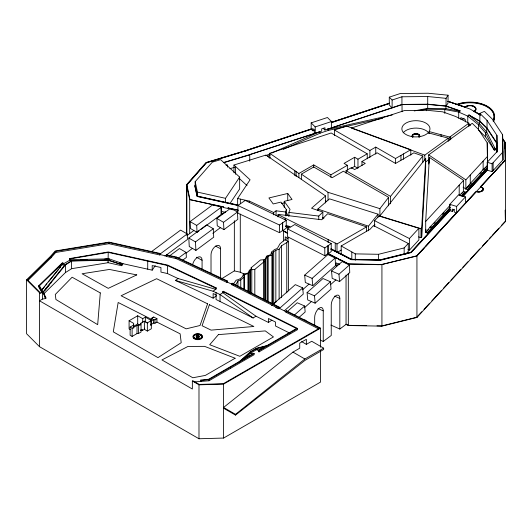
<?xml version="1.0" encoding="UTF-8"?>
<svg xmlns="http://www.w3.org/2000/svg" width="532" height="532" viewBox="0 0 532 532"><rect width="100%" height="100%" fill="white"/><g stroke="black" fill="none" stroke-linecap="round" stroke-linejoin="round"><path stroke-width="0.8" d="M41.888 292.726L43.524 292.74L43.584 292.108L43.145 292.188L43.085 292.826L43.524 292.74L43.551 291.942L65.449 264.903L71.64 261.039L107.823 260.201L121.928 264.73L108.069 259.922L71.507 260.773L64.964 264.737L43.052 291.928L45.526 298.512L43.052 291.928L43.551 291.942L45.971 298.432L42.407 299.097L39.501 300.78L192.351 389.025L192.351 380.992L193.189 380.905L199.3 384.43L223.32 383.712L319.513 328.171L285.957 311.087L285.957 312.231L318.781 328.949M199.021 230.888L197.059 232.338L190.443 228.501L190.084 221.591L212.521 204.98L221.585 206.988L221.226 214.443L200.983 229.432M421.696 227.902L425.673 158.609L379.815 216.019L420.978 228.68L421.696 227.902L421.696 236.866L420.978 237.644L418.604 236.913M421.696 236.866L425.673 167.58L425.673 158.609M449.068 209.508L427.349 233.043L425.693 232.537L425.693 221.432L429.371 157.379L463.611 180.348L463.611 191.447L461.962 193.236M428.486 229.511L425.693 232.537L425.879 229.252M70.084 258.878L70.084 260.028L69.592 259.742L69.592 258.592L70.084 258.878L108.229 252.387L108.056 262.702L121.635 265.707L122.978 263.686L109.399 258.951L108.229 258.692L104.325 259.33L107.451 259.264M108.222 260.72L108.069 259.922L107.923 260.7M121.635 265.707L121.761 264.983M121.801 265.455L121.928 264.73M43.085 292.826L43.052 291.928L43.584 292.108M243.849 289.541L243.849 277.278L244.427 274.758L248.637 273.328L250.399 269.83L254.815 269.418L264.098 261.711L263.872 260.215L265.8 259.29L267.283 256.377L271.912 255.22C272.317 251.55 275.915 249.907 279.12 249.235L281.554 245.791L288.391 241.541L284.879 239.739L280.005 243.776L277.338 248.451L274.512 249.575L271.426 252.141L270.848 254.668L266.638 256.098L264.936 259.569L260.461 260.008L251.177 267.709L251.177 269.372M251.177 267.709L251.403 269.212L249.475 270.136L247.992 273.049L243.363 274.199C242.925 277.837 239.347 279.533 236.155 280.184L233.721 283.629M285.491 215.866L285.491 211.975L286.376 209.595L281.002 202.094L273.209 203.956L268.913 197.957L287.739 193.462L292.041 199.46L284.248 201.322L284.248 207.553M288.929 216.291L288.929 212.394L290.04 209.402L284.248 201.322M166.37 255.274L166.543 254.875L176.484 257.082L227.55 281.056L227.55 282.206L227.051 282.492L176.132 258.585L166.37 256.424L166.37 255.274L176.132 257.435L227.051 281.348L227.55 281.056M166.37 256.424L166.543 254.875M429.098 133.213L429.098 131.564L429.77 130.174A14.051 8.113 0 0 0 413.417 120.817A14.051 8.113 0 0 0 403.775 132.887A14.051 8.113 0 0 0 426.717 133.991L428.12 132.794L448.237 138.154L448.237 141.439M235.27 285.644L237.937 280.969L240.763 279.852L243.849 277.278M448.05 95.201L448.05 103.082L446.049 106.22L446.049 98.34L448.05 95.201L428.147 93.24L400.343 93.512L389.284 97.157L389.284 105.037L392.117 107.903L392.117 100.023L389.284 97.157M480.463 115.191L474.085 111.514L474.99 110.45A5.706 3.292 0 0 0 473.52 106.187A5.706 3.292 0 0 0 466.012 106.473L465.148 107.351L466.012 106.699A5.706 3.292 0 0 1 473.52 106.42A5.706 3.292 0 0 1 474.99 110.676L474.079 111.361L470.049 109.033L448.822 101.639L464.981 107.058L465.879 106.393A5.892 3.405 0 0 1 474.212 106.393A5.892 3.405 0 0 1 474.212 111.208L479.891 114.486M28.003 280.391L50.906 257.88L55.727 252.467L108.987 243.709L159.853 254.974L160.099 253.451L109.02 242.133L55.242 250.978L50.294 256.537L26.6 279.819L26.6 333.75L39.501 346.678L198.988 438.76L223.593 438.062L320.537 382.089L320.537 350.561M159.853 254.974L160.099 253.451M108.614 260.128L109.399 258.951L109.399 259.33M119.78 262.981L152.205 270.163L155.231 265.621M225.528 202.306L225.528 198.33L239.646 177.09L220.614 159.66L212.354 162.147L195.184 181.665L195.184 185.641L197.425 196.082L238.216 205.113M186.858 185.036L206.323 162.905L245.87 150.762L206.323 162.679L186.858 184.803L190.004 199.66L223.214 206.788C222.396 207.533 228.521 208.93 228.235 207.899L238.17 210.1M223.088 207.207L223.214 206.788M230.083 203.337L239.646 188.946L239.646 177.09M228.108 208.318L228.235 207.899M237.638 204.734L237.638 198.502L250.073 179.789L233.96 165.026L265.94 155.058L325.577 195.956L325.577 202.971M440.549 220.221L450.052 207.693M379.908 216.411L379.908 208.657L388.606 197.319L343.393 171.218L332.207 177.675L313.727 167.001L301.371 174.137L301.371 179.563M425.693 232.537L430.095 226.998L450.252 205.159M427.349 233.043L431.751 227.503L450.225 207.487M463.106 187.164L465.859 189.013L470.268 183.474L483.136 169.535L487.538 165.525L487.232 142.829L478.255 129.21L472.243 123.311L428.672 154.892L428.672 164.062M487.538 156.348L465.859 179.843L465.859 189.013L467.515 189.525L471.917 183.986L487.538 167.533M390.528 203.796L390.528 196.375L422.78 155.996L413.876 152.85L395.535 163.444L377.068 152.784L361.946 161.515L361.946 165.638M368.45 230.782L368.45 226.186L378.039 214.177L329.514 198.855L317.85 209.056L317.85 210.586M374.003 226.127L375.013 224.863M44.688 290.672L49.363 284.859M50.407 283.569L51.444 282.279M41.336 290.352L62.217 264.57L70.61 259.722L108.229 258.865M41.809 290.153L44.868 286.376M45.892 285.112L46.909 283.855M48.439 281.967L58.646 269.365M59.664 268.101L60.688 266.845M186.493 234.579L186.493 184.77L206.057 162.526L245.704 150.583L311.173 128.99L312.683 130.752L315.011 129.981M62.49 263.839L62.989 264.125L62.989 262.981L62.49 262.688L38.67 285.757L41.848 291.39L41.848 292.534L40.013 293.598L40.013 292.447L27.411 279.819L50.906 256.737L55.727 251.323L108.987 242.559L159.853 253.831M275.137 302.635L272.697 304.497L272.697 252.893M374.601 226.479L374.601 220.667L378.924 215.992L418.884 228.288L418.884 239.912L409.407 250.18L407.958 249.435M409.407 250.18L409.407 238.555L418.884 228.288M425.693 221.432L463.611 180.348M341.192 245.97L355.29 253.877L378.531 254.296L404.16 247.925L408.277 243.47L373.471 225.575L369.993 229.345L341.192 245.97L341.192 253.91L349.684 258.818M487.219 170.154L487.219 162.273L497.294 151.361L496.935 135.407L487.039 120.398L479.844 113.402L484.373 111.374L492.186 118.969L502.614 134.782L502.999 159.839L492.1 171.65L487.219 170.154L463.113 196.275M330.897 249.229L351.486 259.716L380.387 260.234L411.136 252.594L449.813 210.685L449.813 204.335L458.624 194.785L465.447 196.887L465.447 203.231L475.595 192.238M405.703 254.196L408.277 251.41L408.277 243.47M430.162 227.696L431.279 226.486M434.072 223.453L435.189 222.243M442.451 214.376L444.127 212.561M465.859 189.013L470.268 184.238M479.778 173.937L481.453 172.115M484.233 169.103L487.538 165.525M461.357 196.195L465.267 191.959L463.611 191.447L459.209 195.457L459.209 185.123M467.515 189.525L487.525 167.839M492.1 171.65L492.1 163.77L502.999 151.959M450.591 209.182L410.884 252.208L380.32 259.802L351.625 259.284L331.077 248.816M462.827 195.922L487.432 169.262M330.897 249.003L351.486 259.483L380.387 260.008L411.136 252.368L449.813 210.453M462.554 196.654L487.219 169.921M449.813 210.685L452.193 211.417L452.193 209.123L454.262 209.754L454.262 212.049L456.636 212.78L456.636 206.429L465.447 196.887M452.193 211.417L454.208 209.229M348.46 263.892L328.151 253.777L331.23 251.57L331.23 243.536L294.735 224.531L287.519 228.933L287.519 236.733L324.799 255.719L328.151 253.551L338.631 258.885C337.76 259.397 340.307 260.693 340.48 259.829L348.46 263.892L381.863 264.497L416.682 255.845L476.16 191.4L477.676 191.58A4.376 2.527 0 0 0 482.524 190.303A4.376 2.527 0 0 0 481.653 187.271L480.542 186.646L505.4 160.145L505.4 221.578L416.935 317.438L381.929 326.136L348.32 325.524L346.046 324.367L346.046 275.057M423.997 248.145L416.682 255.845M425.686 246.316L443.695 226.805M444.819 225.588L456.07 213.392M480.542 186.878L480.855 186.745A4.662 2.693 0 0 1 482.777 190.383A4.662 2.693 0 0 1 476.473 191.493L476.16 191.626L477.676 191.806A4.376 2.527 0 0 0 482.524 190.536A4.376 2.527 0 0 0 481.653 187.497L480.542 186.878L488.901 177.828M490.012 176.617L501.151 164.554M502.261 163.344L505.048 160.099M381.863 264.497L416.935 256.005L505.4 160.145L504.994 142.17L502.334 138.127M421.743 311.785L416.682 317.278L382.654 325.737M423.997 309.351L429.623 303.253M431.878 300.813L441.447 290.445M443.695 288.005L448.762 282.519M451.016 280.078L460.586 269.711M462.833 267.27L467.901 261.784M470.148 259.343L479.718 248.976M482.531 245.924L487.598 240.437M489.287 238.609L490.976 236.78M492.1 235.556L498.856 228.241M501.669 225.189L505.048 221.531M62.989 262.981L39.441 285.804L42.407 291.064L42.407 299.097M44.116 293.511L65.449 272.55L71.64 268.687L108.056 262.702M318.754 219.191L318.754 216.078L322.838 212.055L311.539 208.231L325.577 195.956M418.684 137.063L419.149 136.604A3.511 2.028 0 0 0 415.485 133.805A3.511 2.028 0 0 0 413.111 137.037M382.614 118.277L328.49 130.367L327.386 129.249L401.939 104.432L427.715 104.186L446.049 105.988L460.04 110.796L458.71 112.053L444.772 109.545L426.538 109.18L420.207 110.41M460.04 110.796L459.861 111.195L445.922 108.688L427.688 108.329L414.242 110.935M460.858 195.962L465.267 191.959M239.048 361.959L250.373 351.772L256.338 348.327L268.54 345.215M239.347 362.132L250.672 351.945L256.637 348.5L267.27 345.787M244.008 359.1L250.672 353.088L256.637 349.65L263.706 347.862M304.683 275.124L327.938 254.575L335.16 257.993L335.506 265.581L312.723 285.711L305.315 282.459L304.683 275.124L312.098 278.376L312.723 285.711M271.586 305.594L295.313 284.633L302.728 287.885L303.26 294.083L284.248 310.874M312.098 278.376L335.16 257.993M279.426 308.467L302.728 287.885M302.515 289.84L309.026 284.088M335.506 265.581L336.204 265.94L338.997 263.712M307.084 292.593L323.01 278.515L330.425 281.767L331.05 289.102L315.124 303.173L307.715 299.928L307.084 292.593L314.498 295.839L315.124 303.173M331.542 270.981L342.189 261.571L349.411 264.989L349.757 272.577L339.582 281.568L332.174 278.316L331.542 270.981L338.957 274.226L339.582 281.568M287.054 311.745L297.235 302.755L304.643 306L305.155 311.985L299.07 317.365M314.498 295.839L330.425 281.767M338.957 274.226L349.411 264.989M294.296 315.144L304.643 306M304.377 307.769L311.413 301.551M330.385 284.786L335.872 279.938M462.607 196.075L464.489 194.499M235.516 415.113L304.889 360.443L323.649 349.504L323.649 348.161L311.725 341.278L306.352 344.377L306.352 339.316L299.729 343.14L299.729 348.201L292.966 352.104L223.593 407.459L235.516 414.348L235.516 415.113L223.593 408.224M235.516 414.348L304.889 358.994L323.649 348.161M197.059 232.338L196.707 225.428L221.585 206.988M320.277 340.148L323.243 341.464L331.243 335.466L331.243 304.863A7.029 3.498 -66 0 1 335.532 295.912A7.029 3.498 -66 0 1 339.822 298.432L339.822 329.035L330.931 325.085M339.822 329.035L346.259 324.207L348.46 325.325L366.382 325.651M462.235 119.66L464.19 118.21M458.71 118.171L458.71 112.053L467.768 116.116L478.414 124.721L478.414 129.914L485.57 136.877L494.348 150.184L495.492 149.326L486.72 132.082L479.565 123.863L468.918 115.032L479.844 121.057L487.039 128.052L496.935 143.055L497.127 151.833M151.48 251.656L180.594 230.103L187.217 233.94L187.497 239.413L164.9 256.151M159.959 254.123L187.217 233.94M186.865 235.683L193.874 230.489M188.807 238.043L206.615 224.863L213.272 228.72L213.711 237.206L195.909 250.392L189.252 246.535L188.807 238.043L195.47 241.9L195.909 250.392M216.876 218.453L229.591 209.036L233.967 210.007L237.438 212.015L237.817 219.364L223.912 229.658L217.256 225.801L216.876 218.453L223.533 222.31L223.912 229.658M169.276 256.085L179.45 248.55L186.107 252.407L186.366 257.455L182.523 260.294M195.47 241.9L213.272 228.72M223.533 222.31L237.438 212.015M178.42 258.1L186.107 252.407M186.08 253.086L192.438 248.378M212.793 233.309L220.441 227.643M424.795 160.079L424.795 155.145L448.237 138.154M429.098 131.564L449.74 137.063L468.911 123.165L455.671 116.495L442.631 111.826L426.97 110.284L404.599 110.503L351.333 128.059L424.795 155.145M425.467 162.054L428.812 159.627M324.799 255.719L324.799 247.919L331.23 243.536M287.699 233.448L286.376 232.777L286.608 232.391L282.692 230.436L279.486 232.677L237.897 213.152L237.897 205.505L245.219 200.431L286.256 220.334L286.256 228.215L282.692 230.669L282.692 222.788L286.256 220.334M216.497 295.765L213.146 298.146L175.427 280.43L178.087 278.542L215.719 289.328L216.218 289.042L216.218 287.892L167.766 265.142L108.262 251.962L69.592 258.592M273.661 214.862L273.661 212.521L276.075 210.812L285.491 211.975M278.023 216.916L278.263 214.416L321.547 219.756L327.685 213.718L366.568 226.885L366.568 231.546M279.486 232.677L279.486 225.029L282.692 222.788M290.146 226.765L289.368 226.393L287.932 227.377L285.684 226.319M175.427 280.43L213.059 291.217L215.719 289.328L215.719 288.184L216.218 287.892M231.759 283.556L232.205 283.243L234.053 284.108L279.646 307.33L279.646 308.48L279.147 308.766L231.759 284.706L231.759 283.556L279.147 307.616L279.646 307.33M231.759 284.706L232.205 284.387L232.205 283.243M220.866 207.54L221.226 214.443L225.575 211.862M288.331 237.844L285.232 239.919L285.232 236.86L288.045 238.303L288.045 241.362M213.059 291.217L216.052 292.627L216.052 299.509L253.146 318.003L255.912 316.168L268.447 322.452L271.852 320.191M286.376 232.777L286.608 232.391M338.399 259.27L338.631 258.885M340.247 260.215L340.48 259.829M221.292 278.981L234.346 270.901L240.284 272.218L244.753 274.319M69.592 259.742L70.244 259.363M39.501 346.678L39.501 292.746L40.013 292.447M41.848 291.39L42.407 291.064M298.884 177.622L298.884 173.479L313.727 164.913L330.884 174.822L347.369 165.306L347.369 170.267M367.246 158.795L367.246 153.828L357.969 159.181L354.658 157.273L344.058 163.391L347.369 165.306M334.468 135.487L334.468 130.027L369.893 150.476L375.745 147.098L395.535 158.523L410.79 149.718L410.79 155.178M346.046 173.166L346.046 170.699L351.346 167.64L354.658 169.548L365.258 163.43L361.946 161.515M351.12 168.411L354.658 166.376L357.969 168.285M474.212 111.208L480.463 114.965M285.684 226.087L288.184 227.231L286.595 226.765M130.4 329.694L129.09 328.936L129.09 320.736L137.702 315.762L142.722 318.661L145.369 317.132L151.327 320.57L151.327 328.776L147.351 331.07L144.584 329.468L144.371 328.197M140.395 325.005L140.395 323.443L141.06 323.822L141.06 332.021L138.406 333.557L137.003 333.604L132.116 336.423L130.127 335.273L130.127 327.074L133.678 325.025M133.392 326.449L137.702 323.961L139.85 325.205M130.127 327.074L132.116 328.224L137.003 325.404L138.406 325.351L141.06 323.822M140.395 323.443L144.371 321.148L147.351 322.864L151.327 320.57M150.642 324.773L153.622 323.05L154.945 323.243L156.933 322.093L156.933 318.655L153.761 317.045L151.972 318.083L152.298 318.841L150.509 319.878M150.642 321.328L153.622 319.606L154.945 319.798L156.933 318.655M140.395 330.492L142.383 329.348L142.383 330.492L140.967 329.674M142.383 330.492L144.371 329.348L144.371 321.148M222.802 291.536L223.3 291.25L297.568 328.483L297.568 329.634L259.044 351.871L258.545 351.586L258.545 350.442L296.537 328.503L222.802 291.536L222.802 292.686L255.912 316.168M223.3 292.394L220.042 294.522L220.042 301.405M278.023 214.589L337.002 243.949L366.568 226.885M337.002 252.507L341.225 250.067M285.957 311.087L286.455 310.801L320.537 328.158L320.537 347.243M285.957 312.231L286.455 311.945L286.455 310.801M200.797 381.238L200.797 380.087L201.395 380.433L208.996 379.615L254.156 353.547L254.156 354.691L208.996 380.766L194.712 381.89M258.545 350.442L259.044 350.728L297.568 328.483M192.351 380.992L198.988 384.822L223.593 384.124L320.537 328.158M153.761 317.045L151.966 318.076L151.972 319.459M265.654 155.743L270.196 153.748M271.712 153.083L319.426 131.876L249.581 154.679L223.806 162.446M267.337 156.355L270.369 155.018M283.243 149.359L320.357 133.047L328.49 130.367M334.468 130.027L346.645 126.071L410.79 149.718M311.173 128.99L311.173 122.872L327.446 117.505L331.456 121.555L331.396 127.846M392.117 100.023L401.939 96.784L427.715 96.531L446.049 98.34M311.173 122.872L315.183 126.922L331.456 121.555M331.376 122.333L389.517 103.155M245.87 150.988L245.777 150.669L311.253 129.077M331.456 122.413L389.53 103.261M245.777 150.895L311.253 129.303M331.456 122.646L389.53 103.494M323.609 128.704L324.946 130.054L402.039 104.638L427.688 104.385L445.922 106.181L460.04 111.022M269.704 158.25L269.704 153.282L331.143 132.987L367.246 153.828M268.8 157.698L270.376 157.179M213.079 160.97L215.433 160.258M223.759 162.686L249.747 154.859L249.747 161.163M226.06 165.279L227.463 164.86L227.463 167.154M229.851 168.73L234.625 167.294M281.461 203.53L284.6 202.778M392.184 114.992L327.559 129.422L327.386 129.017M45.586 297.88L46.025 297.794M465.148 107.118L448.822 101.639M200.797 380.087L208.657 379.243L253.664 353.261L254.156 353.547M80.478 259.882L87.055 259.729M361.494 264.357L378.604 264.67M376.975 325.843L381.863 325.93M447.392 101.386L448.888 101.539M288.929 212.394L318.754 216.078M237.638 198.502L249.315 201.089L273.661 212.521M195.184 181.665L197.425 192.099L225.528 198.33M237.97 205.505L197.106 196.454L194.818 185.608L197.106 196.228L238.775 205.458M186.493 184.77L189.685 199.58L223.214 207.021M228.108 208.092L238.17 210.333M225.641 212.361L221.638 211.477L221.638 214.536M160.099 254.595L166.543 256.025M108.229 252.387L167.407 265.501L215.719 288.184M178.087 278.542L167.407 273.528L160.95 272.098L160.95 267.51L152.205 265.574L152.205 270.163M286.196 225.462L289.368 226.393M487.219 162.273L492.1 163.77M483.136 169.535L484.785 170.041M471.917 183.986L470.268 183.474L470.268 175.068M449.813 204.335L456.636 206.429M430.095 226.998L431.751 227.503L431.751 228.268M301.371 174.137L328.031 192.305L379.908 208.657M317.85 209.056L368.45 226.186M322.518 217.528L324.074 218.053M62.217 264.57L64.964 265.501L64.964 264.737L65.449 264.903L65.449 272.55M43.125 292.607L43.524 292.74M334.635 296.131L339.822 298.432M318.056 308.56L323.243 310.861L323.243 341.464M285.93 225.94L288.184 227.004M237.897 205.505L279.486 225.029M286.608 232.624L282.439 230.582L282.439 222.928M227.55 282.206L232.205 284.387M216.052 294.908L213.146 293.538L213.146 298.146M216.052 292.627L220.042 294.522L253.146 318.003M289.993 333.251L275.523 326.003L275.523 322.053L268.447 318.508L268.447 322.452M151.54 319.366L118.164 302.489L113.289 331.842L157.971 357.637L181.213 342.694L180.135 333.83L156.933 322.093M287.519 228.933L324.799 247.919M286.376 232.544L283.456 231.061L283.456 241.023M338.399 259.037L327.898 253.691L327.898 245.89M340.247 259.982L348.32 264.091L381.929 264.703L381.929 326.136M339.722 264.67L336.204 262.881L336.204 265.94M279.646 308.48L286.455 311.945M275.729 307.443L277.405 308.294M374.601 220.667L409.407 238.555M215.666 246.143L220.607 248.803L220.607 278.582M196.428 257.235L202.074 260.274L202.074 269.372M468.918 115.032L479.565 121.183L486.72 128.139L496.582 143.095L496.795 152.618M468.479 124.175L470.607 125.406M346.046 170.699L390.528 196.375M292.966 352.104L304.889 358.994M256.338 349.477L258.658 350.814M250.373 352.916L252.7 354.259M147.75 323.263L145.369 321.893L145.369 317.132M129.09 320.736L133.678 323.389L133.678 328.304M190.084 221.591L196.707 225.428M301.617 341.551L306.352 344.377M428.672 154.892L465.859 179.843M325.298 200.517L326.661 201.448M269.704 153.282L298.884 173.479M239.201 178.4L247.054 185.595M26.6 279.819L39.501 292.746M320.357 133.047L319.253 131.703M286.176 212.581L288.59 215.945M502.594 138.832L504.808 142.19L505.214 160.351M502.594 139.058L504.808 142.19M494.62 147.996L496.582 150.975L496.615 152.564M41.848 292.534L38.67 286.908L38.67 285.757M494.348 150.184L485.57 132.934L478.414 124.721L479.565 123.863L479.565 121.183M107.025 258.891L108.056 260.973M71.64 261.804L70.61 259.722L70.61 258.579M64.891 264.823L64.964 265.501M505.141 210.14L505.4 221.578M502.999 159.839L502.614 134.782M487.465 162.34L487.232 142.829M108.069 259.922L108.076 260.707M504.994 142.17L504.994 148.807M496.935 135.407L496.935 143.055M496.582 143.095L496.582 150.975M493.137 162.652L493.137 170.533M487.039 120.398L487.039 128.052M486.72 128.139L486.72 132.082L485.57 132.934L485.57 136.877M483.136 161.123L483.136 170.3M480.855 186.745L480.855 186.971A4.662 2.693 0 0 1 482.777 190.616A4.662 2.693 0 0 1 476.473 191.72L476.473 191.493M479.844 113.402L479.844 121.283M474.198 111.042L474.212 111.82A5.892 3.405 0 0 0 475.741 108.535M474.079 111.128L474.085 111.514M469.164 114.892L467.768 116.116L467.768 123.005M468.911 123.165L468.911 126.45M465.314 121.901L465.314 119.607L460.872 117.612L460.872 119.141M464.988 107.677L464.988 107.065L464.888 107.384M450.69 136.372L450.69 139.663M449.74 137.063L449.74 140.348M445.922 106.181L445.922 108.688L444.772 109.545L444.772 113.383M441.081 134.756L441.081 136.398M429.371 157.379L429.371 162.932M427.715 96.531L427.715 104.186M427.688 104.385L427.688 108.329L426.538 109.18L426.538 110.756M422.78 155.996L422.78 162.593M420.978 228.68L420.978 237.644M416.935 256.005L416.935 317.438M404.16 247.925L404.16 254.283M403.595 153.868L403.595 159.334M402.039 104.638L402.039 111.753M401.939 96.784L401.939 104.432M400.948 155.397L400.948 160.079M395.535 158.523L395.535 163.204M388.606 197.319L388.606 205.844M378.531 254.296L378.531 259.855M378.039 214.177L378.039 217.242M375.745 147.098L375.745 154.12M369.893 150.476L369.893 157.499M357.969 159.181L357.969 167.46M355.29 253.877L355.29 260.228M354.658 157.273L354.658 166.376M351.812 252.102L351.812 259.25M348.32 273.229L348.32 325.524M337.002 243.949L337.002 251.729M335.246 243.077L335.246 251.629M330.884 174.822L330.884 177.302M328.151 239.54L328.151 242.659M328.151 245.744L328.151 253.777M328.031 192.305L328.031 200.052M324.946 130.054L324.946 127.76L321.694 128.83L321.694 131.125L249.581 154.679M322.838 212.055L322.838 219.071M315.183 126.922L315.183 133.273L314.199 132.275L314.199 129.981L312.683 128.451L312.683 130.752M314.671 325.564L314.671 317.291A7.029 3.498 -66 0 1 318.954 308.341A7.029 3.498 -66 0 1 323.243 310.861M313.727 164.913L313.727 167.394M296.111 171.523L296.111 176.491M294.755 170.592L294.755 175.553M288.391 241.541L288.391 290.891M287.739 193.462L287.739 200.471M286.768 242.891L286.768 292.866M286.376 209.595L286.376 215.826M285.159 218.14L285.159 219.696M281.554 245.791L281.554 297.694M279.12 249.235L279.12 299.017M279.147 307.616L279.147 308.766M278.263 214.416L278.263 216.75M276.075 210.812L276.075 215.487M275.842 250.273L275.842 302.282M273.727 251.556L273.727 303.34M271.912 255.22L271.912 303.247M271.426 252.141L271.426 253.784M268.168 255.932L268.168 302.076M267.283 256.377L267.283 301.624M265.8 259.29L265.8 300.806M265.355 259.742L265.355 300.374M264.098 261.711L264.098 299.662M263.872 260.215L263.872 299.922M259.044 350.728L259.044 351.871M254.815 269.418L254.815 294.801M251.789 269.392L251.789 293.105M250.399 269.83L250.399 293.032M250.253 269.877L250.253 292.773M249.84 270.303L249.84 293.199M249.315 201.089L249.315 202.645M248.637 273.328L248.637 292.135M247.965 273.794L247.965 291.782M244.427 274.758L244.427 289.475M243.363 274.199L243.363 275.789M240.763 279.852L240.763 288.025M240.364 199.108L240.364 203.783M240.284 214.11L240.284 272.218M237.937 280.969L237.937 286.695M235.583 166.516L235.583 174.303M234.346 220.647L234.346 270.901M233.96 165.026L233.96 172.814M233.595 284.421L233.595 285.564M230.442 367.24L230.442 368.383M227.051 281.348L227.051 282.492M223.593 384.124L223.593 438.062M211.018 273.761L211.018 254.742A7.029 3.917 -61.7 0 1 215.812 246.037A7.029 3.917 -61.7 0 1 220.607 248.803M208.996 379.615L208.996 380.766M201.395 380.433L201.395 381.584M198.988 384.822L198.988 438.76M197.425 192.099L197.425 196.082M189.685 199.58L189.685 233.615M186.858 184.803L186.858 233.827M176.484 257.082L176.484 258.738M176.132 257.435L176.132 258.585M167.407 265.501L167.407 273.528M154.945 319.798L154.945 323.243M153.622 319.606L153.622 323.05M150.849 322.166L150.849 325.611M147.723 261.139L147.723 269.172M147.351 322.864L147.351 331.07M142.722 318.661L142.722 322.764M138.406 325.351L138.406 333.557M137.702 315.762L137.702 323.961M137.003 325.404L137.003 333.604M132.116 328.224L132.116 336.423M108.987 242.559L108.987 243.709M71.64 268.687L71.507 260.773L71.507 261.538M62.217 263.42L62.217 264.956M55.727 251.323L55.727 252.467M50.906 256.737L50.906 257.88M199.194 334.415A4.682 2.707 0 0 1 202.04 338.046A4.682 2.707 0 0 1 195.517 339.369A4.682 2.707 0 0 1 193.814 335.499M195.623 334.568A4.682 2.707 0 0 1 196.773 334.335M198.21 335.579A1.516 0.878 0 0 1 198.842 337.009A1.516 0.878 0 0 1 196.321 336.736A1.516 0.878 0 0 1 197.818 335.532M194.612 338.591A4.183 2.414 0 0 1 194.685 335.333A4.183 2.414 0 0 1 200.318 335.087A4.183 2.414 0 0 1 201.229 338.305M199.613 339.137A4.183 2.414 0 0 1 196.428 339.276M199.221 336.803A1.516 0.878 0 0 1 197.452 337.847A1.516 0.878 0 0 1 196.461 336.503M198.562 336.251A1.516 0.878 0 0 1 198.862 336.397M192.65 264.623A7.029 3.917 -61.7 0 1 197.904 257.169A7.029 3.917 -61.7 0 1 202.074 260.274M304.523 319.932A7.029 3.498 -66 0 1 306.093 320.856M412.759 137.103A3.864 2.234 0 0 1 415.565 133.592A3.864 2.234 0 0 1 419.429 136.751M412.659 136.957A3.511 2.028 0 0 1 415.944 134.17A3.511 2.028 0 0 1 419.149 136.99M412.287 136.97A3.864 2.234 0 0 1 416.071 133.971A3.864 2.234 0 0 1 419.429 137.13M456.19 104.591A24.552 14.178 0 0 1 485.091 105.097A24.552 14.178 0 0 1 493.131 121.123M457.979 104.265A24.08 13.905 0 0 1 484.679 105.256A24.08 13.905 0 0 1 493.317 119.88M457.979 104.651A24.08 13.905 0 0 1 484.679 105.642A24.08 13.905 0 0 1 493.317 120.259M494.055 114.473A24.552 14.178 0 0 1 493.769 121.097M403.156 132.8A14.051 8.113 0 0 1 416.47 128.092A14.051 8.113 0 0 1 429.105 133.392M474.212 107.005A5.892 3.405 0 0 1 475.149 107.71M100.302 292.933L97.675 324.66L55.926 299.503L55.288 294.475L72.119 277.212L100.302 292.933M197.498 336.364L197.977 336.417L197.525 336.33M207.573 303.825L200.039 325.498L186.133 328.843L121.116 295.759L156.621 278.708L207.573 303.825M209.389 304.71L202.08 325.73L211.078 330.126L253.87 326.482L209.389 304.71M218.413 334.615L209.701 344.723L239.826 356.3L273.461 336.929L265.275 330.904L218.413 334.615M235.111 358.236L205.352 375.412L192.843 377.773L161.947 359.931L187.976 346.438L204.581 346.359L235.111 358.236M136.744 274.904L108.255 288.344L82.094 273.754L109.426 269.451L136.744 274.904M195.164 338.671A4.682 2.707 0 0 0 202.406 336.563A4.682 2.707 0 0 0 195.623 333.996A4.682 2.707 0 0 0 195.164 338.671M195.444 338.432A4.183 2.414 0 0 0 201.907 336.543A4.183 2.414 0 0 0 195.849 334.256A4.183 2.414 0 0 0 195.444 338.432M197.319 335.998A0.758 0.439 0 0 0 198.489 335.652A0.758 0.439 0 0 0 197.392 335.24A0.758 0.439 0 0 0 197.319 335.998M197.319 335.712A0.758 0.439 0 0 0 198.489 335.366A0.758 0.439 0 0 0 197.392 334.954A0.758 0.439 0 0 0 197.319 335.712"/></g></svg>
